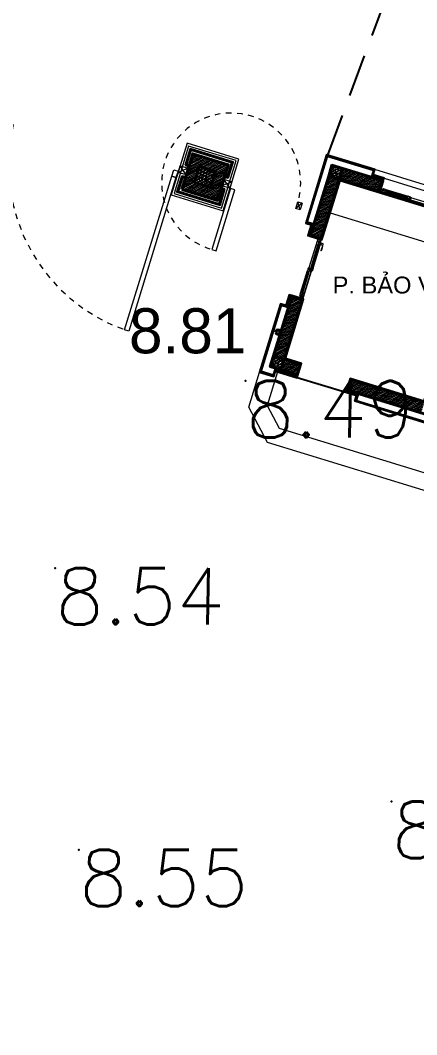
# Model space of a CAD drawing. Header units: inches. Extents: x 587740 to 588006, y 2325787 to 2326106.
# Drawn here: x 587924.65 to 587931.68, y 2326004.47 to 2326022.47 of the extents above; entities that cross this region are included whole.
import ezdxf
from ezdxf.enums import TextEntityAlignment as Align

# ---------------------------------------------------------------- set-up
doc = ezdxf.new("R2010")
doc.units = ezdxf.units.IN
doc.header["$MEASUREMENT"] = 0
doc.header["$PDSIZE"] = 0.1
doc.linetypes.add('DASHED', pattern=[1.13, 0.75, -0.38])
doc.linetypes.add('Xref Landscape 2020 05 04$0$HIDDEN', pattern=[0.375, 0.25, -0.125])
for name, color, linetype in [('diem', 8, 'Continuous'), ('Docao', 22, 'Continuous'), ('GIAOTHONG', 31, 'Continuous'), ('Xref Landscape 2020 05 04$0$CDC-E-Lighting', 2, 'Continuous'), ('Xref Landscape 2020 05 04$0$TA1-NetDaOp', 30, 'Continuous'), ('Xref MBTHANGBONGOAINHA COTE SAN VUON$0$hoan thien', 41, 'Continuous'), ('Xref MBTHANGBONGOAINHA COTE SAN VUON$0$TA1-NetDaOp', 30, 'Continuous')]:
    doc.layers.add(name, color=color, linetype=linetype)
for name, color, linetype, lineweight in [('Xref Landscape 2020 05 04$0$i_hatch', 250, 'Continuous', 5), ('Xref Landscape 2020 05 04$0$MANH', 136, 'Continuous', 5), ('Xref Landscape 2020 05 04$0$NSV - Hatch', 8, 'Continuous', 9), ('Xref Landscape 2020 05 04$0$THAY', 4, 'Continuous', 20), ('Xref Landscape 2020 05 04$0$tree', 74, 'Continuous', 13), ('Xref Landscape 2020 05 04$0$TUONG', 7, 'Continuous', 40), ('Xref MBTHANGBONGOAINHA COTE SAN VUON$0$COT VACH', 30, 'Continuous', 40), ('Xref MBTHANGBONGOAINHA COTE SAN VUON$0$i_hatch', 250, 'Continuous', 5), ('Xref MBTHANGBONGOAINHA COTE SAN VUON$0$NSV - Hatch', 8, 'Continuous', 9), ('Xref MBTHANGBONGOAINHA COTE SAN VUON$0$TUONG', 7, 'Continuous', 40), ('Xref MBTHANGBONGOAINHA COTE SAN VUON$0$Xref Mat bang thang tang ham 4 1$0$cua KT', 32, 'Continuous', 20)]:
    doc.layers.add(name, color=color, linetype=linetype, lineweight=lineweight)
doc.layers.add('Xref MBTHANGBONGOAINHA COTE SAN VUON$0$AXIS GRID$0$150 Equipments', color=7, linetype='Continuous', lineweight=13, true_color=0x3f5f7f)
doc.styles.add('VN1', font='VSSW.shx')
doc.styles.add('VNARIAL', font='txt.shx')
doc.styles.add('Xref MBTHANGBONGOAINHA COTE SAN VUON$0$Arial', font='arial.ttf')

# ---------------------------------------------------------------- blocks, each defined once
blk = doc.blocks.new('Xref Landscape 2020 05 04$0$hangrao')
at = {"layer": 'Xref Landscape 2020 05 04$0$i_hatch'}
h = blk.add_hatch(dxfattribs=at)
h.set_pattern_fill('ANSI31', color=256, scale=180)
h.set_pattern_definition([(225, (18589.80282250742, 95657.55269411113), (15.90990257669732, -15.90990257669732), [])])
h.paths.add_polyline_path([(50935.1201299197, 23693.94435996294), (51595.1201299197, 23693.94435996294), (51595.1201299197, 24354.99999838398), (50935.1201299197, 24354.99999838398)])
h.paths.add_polyline_path([(51415.1201299197, 24174.99999838398), (51115.1201299197, 24174.99999838398), (51115.1201299197, 23874.99999838398), (51415.1201299197, 23874.99999838398)], flags=16)
h = blk.add_hatch(dxfattribs=at)
h.set_pattern_fill('CHAU-01', color=256, scale=10, pattern_type=2)
h.set_pattern_definition([(49.99999999999999, (-41241.64058693606, 10140), (71.72601826007535, -6.275213498259511), [7.5, -82.5]), (355, (-41241.64058693606, 10140), (-13.8751333613, 75.21921337000119), [6, -66]), (100.4514, (-41235.66341893611, 10139.47706599999), (57.85093817140216, 68.94395420609536), [6.374019000000001, -70.1142112]), (46.18420000000002, (-41241.64058693606, 10160), (106.7241048625644, -16.55190143290181), [11.24999999999966, -123.7499999999973]), (96.6356, (-41232.74691243601, 10158.6206693), (93.46627055487033, 97.41178709004417), [9.561028799999999, -105.1713]), (351.1842, (-41241.64058693606, 10160), (93.46619451336272, 97.41186009253246), [9, -99]), (21, (-41231.64058693606, 10155), (59.69070521184616, -40.26188906653388), [7.5, -82.5]), (326.0000000000001, (-41231.64058693606, 10155), (24.33153319215817, 72.5150045046853), [6, -66]), (71.4514, (-41226.66636363606, 10151.64483939999), (84.02226285814899, 32.25304967099524), [6.374019000000001, -70.1142112]), (37.50000000000001, (-41241.64058693606, 10140), (1.215985531729067, 33.28938538313115), [0, -65.19999999999999, 0, -67, 0, -66.25]), (7.499999999999999, (-41241.64058693606, 10140), (26.30695374421486, 39.44117118823603), [0, -38.2, 0, -63.7, 0, -25.25]), (327.5, (-41263.94058693599, 10140), (53.3822436172409, -2.255487173437976), [0, -25, 0, -78, 0, -103.5]), (317.5, (-41273.94058693599, 10140), (58.31861693423862, 10.01049823323177), [0, -32.5, 0, -51.8, 0, -73.5]), (45, (-41241.64058693606, 10140), (-30.05203820042827, 30.05203820042827), []), (45, (-41241.64058693606, 10152.25), (-30.05203820042827, 30.05203820042827), [])])
h.paths.add_polyline_path([(51415.1201299197, 24174.99999838398), (51115.1201299197, 24174.99999838398), (51115.1201299197, 23874.99999838398), (51415.1201299197, 23874.99999838398)])
at = {"layer": 'Xref Landscape 2020 05 04$0$MANH'}
for points in [[(50785.12012991236, 23544.99999838398), (51745.12012991236, 23544.99999838398), (51745.12012991236, 24506.05563680502), (50785.12012991236, 24506.05563680502)], [(50825.12012991236, 23584.99999838398), (51705.12012991236, 23584.99999838398), (51705.12012991236, 24466.05563680502), (50825.12012991236, 24466.05563680502)]]:
    blk.add_lwpolyline(points, close=True, dxfattribs=at)
at = {"layer": 'Xref Landscape 2020 05 04$0$NSV - Hatch'}
for p, q in [((50935.1201299197, 23962.97456465982), (50785.12012992702, 24085.96979368711)), ((50935.12012991967, 24085.96979368708), (50785.12012992705, 23962.97456465982)), ((51745.12012991236, 23962.97456465982), (51595.12012991968, 24085.96979368711)), ((51745.12012991233, 24085.96979368708), (51595.12012991971, 23962.97456465982)), ((53044.97409007157, 23962.97456465982), (52964.97409007186, 24085.96979368711)), ((53044.97409007154, 24085.96979368708), (52964.97409007189, 23962.97456465982))]:
    blk.add_line(p, q, dxfattribs=at)
for points in [[(50775.12012991233, 23863.56550782871), (50695.12012991968, 23863.56550782871), (50695.12012991965, 23986.56073685599), (50775.12012991231, 23986.56073685596)], [(50935.1201299197, 23962.97456465982), (50785.12012992705, 23962.97456465982), (50785.12012992702, 24085.96979368711), (50935.12012991967, 24085.96979368708)], [(51745.12012991236, 23962.97456465982), (51595.12012991971, 23962.97456465982), (51595.12012991968, 24085.96979368711), (51745.12012991233, 24085.96979368708)], [(51755.12012991236, 23964.34403824923), (51755.12012991236, 22833.12060449251), (51835.08097563541, 22833.12060449251), (51835.08097563553, 23964.34403824923)], [(53044.97409007157, 23962.97456465982), (52964.97409007189, 23962.97456465982), (52964.97409007186, 24085.96979368711), (53044.97409007154, 24085.96979368708)], [(50775.12012992713, 23863.56550782869), (50775.12012992713, 21013.56550502949), (50695.12012993442, 21013.56550502949), (50695.12012993442, 23863.56550782869)]]:
    blk.add_lwpolyline(points, close=True, dxfattribs=at)
at = {"layer": 'Xref Landscape 2020 05 04$0$NSV - Hatch', "linetype": 'Xref Landscape 2020 05 04$0$HIDDEN', "ltscale": 20}
for centre, radius, start, end in [((51735.94222262868, 24066.3425998087), 1233.371104688893, 270.8909382032955, 355.1924384504803), ((50844.31012496237, 24124.79815485483), 3112.813398913209, 183.761382151042, 268.1739572657705)]:
    blk.add_arc(centre, radius, start, end, dxfattribs=at)
at = {"layer": 'Xref Landscape 2020 05 04$0$TA1-NetDaOp'}
for points in [[(51665.12012991236, 24124.99999838398), (51665.12012991236, 24426.05563680502), (50865.12012991236, 24426.05563680502), (50865.12012991236, 24124.99999838398)], [(51645.12012991236, 24124.99999838398), (51645.12012991236, 24406.05563680502), (50885.12012991236, 24406.05563680502), (50885.12012991236, 24144.99999838398)], [(50865.12012991236, 24124.99999838398), (50935.1201299197, 24124.99999838398)], [(50885.1201299197, 24144.99999838398), (50935.1201299197, 24144.99999838398)], [(51645.12012990503, 24144.99999838398), (51595.12012990503, 24144.99999838398)], [(51665.12012991236, 24124.99999838398), (51595.12012990503, 24124.99999838398)], [(50865.12012991236, 23925.00000118316), (50865.12012991236, 23624.99999838398), (51665.12012991236, 23624.99999838398), (51665.12012991236, 23925.00000118316)], [(50865.1201299197, 23925.00000118316), (50935.12012992703, 23925.00000118316)], [(50885.12012991236, 23905.00000118316), (50885.12012991236, 23644.99999838398), (51645.12012991236, 23644.99999838398), (51645.12012991236, 23925.00000118316)], [(50885.1201299197, 23905.00000118316), (50935.12012992703, 23905.00000118316)], [(51665.12012990503, 23925.00000118316), (51595.1201298977, 23925.00000118316)], [(51645.12012990503, 23905.00000118316), (51595.1201298977, 23905.00000118316)]]:
    blk.add_lwpolyline(points, dxfattribs=at)
blk.add_lwpolyline([(51415.1201299197, 24174.99999838398), (51115.1201299197, 24174.99999838398), (51115.1201299197, 23874.99999838398), (51415.1201299197, 23874.99999838398)], close=True, dxfattribs=at)
at = {"layer": 'Xref Landscape 2020 05 04$0$TUONG'}
for points in [[(50935.1201299197, 23693.94435996294), (51595.1201299197, 23693.94435996294), (51595.1201299197, 24354.99999838398), (50935.1201299197, 24354.99999838398)], [(51115.1201299197, 23874.99999838398), (51415.1201299197, 23874.99999838398), (51415.1201299197, 24174.99999838398), (51115.1201299197, 24174.99999838398)]]:
    blk.add_lwpolyline(points, close=True, dxfattribs=at)
blk = doc.blocks.new('Xref MBTHANGBONGOAINHA COTE SAN VUON$0$CA 1M')
for p, q in [((574638.481707962, -262369.5448202341), (574638.481707962, -261944.4024131245)), ((574675.481707962, -262383.544820235), (574675.481707962, -261931.9024131245)), ((574708.981707962, -261891.7546768443), (574708.981707962, -262387.081180184)), ((574652.481707962, -262893.2858410374), (574652.481707962, -262409.7717075971)), ((574684.481707962, -262842.1381047558), (574684.481707962, -262452.7811801833)), ((574721.481707962, -262856.1381047567), (574721.481707962, -262440.2811801833))]:
    blk.add_line(p, q)
at = {"ltscale": 0.5}
for p, q in [((574650.481707962, -262380.5448202341), (574650.481707962, -261933.4024131245)), ((574708.981707962, -261828.2546768443), (574650.981707962, -261828.2546768442)), ((574652.481707962, -261894.9183168941), (574652.481707962, -261905.6755257625)), ((574656.481707962, -262382.044820235), (574656.481707962, -261931.9024131245)), ((574656.481707962, -261945.9024131245), (574673.981707962, -261931.9024131245)), ((574656.481707962, -262368.0448202341), (574673.981707962, -262382.044820235)), ((574696.481707962, -262853.1381047567), (574696.481707962, -262441.7811801824)), ((574702.481707962, -262854.6381047567), (574702.481707962, -262440.2811801833)), ((574702.481707962, -262454.2811801833), (574719.981707962, -262440.2811801833)), ((574702.481707962, -262840.6381047567), (574719.981707962, -262854.6381047567)), ((574708.981707962, -262958.2858410374), (574650.981707962, -262958.2858410375))]:
    blk.add_line(p, q, dxfattribs=at)
blk.add_lwpolyline([(574627.481707962, -261928.9024131245), (574601.1398486217, -261930.4297524889, 0.3712399325599584), (574596.585125962, -261935.1026739714, 0.03984250407910334), (574598.2966776564, -262028.5027928477), (574598.2966776564, -262028.5027928477, -0.4697288830537406), (574596.1320590872, -262030.691848744), (574596.1320590872, -262030.691848744), (574589.0381153921, -262030.0712090911), (574589.0381153921, -262030.0712090911, -0.3614253353602073), (574587.2216862148, -262028.2710477229), (574587.2216862148, -262028.2710477229, -0.04869959346305372), (574587.3926742236, -261912.2608857698), (574587.3926742236, -261912.2608857698, -0.3605887333404421), (574593.7481539457, -261905.9809460392), (574593.7481539457, -261905.9809460392), (574627.481707962, -261901.9024131236)], format="xyb")
blk.add_lwpolyline([(574627.481707962, -261901.9024131236), (574627.481707962, -261928.9024131245), (574638.481707962, -261928.9024131245), (574638.481707962, -261901.9024131236)], close=True)
blk.add_lwpolyline([(574627.481707962, -261902.8546651549), (574627.481707962, -261927.9501610932)])
for points in [[(574652.481707962, -261904.1755257615), (574661.481707962, -261904.1755257615), (574662.981707962, -261902.6755257615), (574662.981707962, -261886.4024131245), (574664.4817079618, -261884.9024131236), (574673.981707962, -261884.9024131236), (574675.481707962, -261886.4024131245), (574675.481707962, -261930.4024131245), (574673.981707962, -261931.9024131245), (574651.981707962, -261931.9024131245), (574650.481707962, -261933.4024131245), (574650.481707962, -261944.4024131245), (574648.981707962, -261945.9024131245), (574639.981707962, -261945.9024131245), (574638.481707962, -261944.4024131245), (574638.481707962, -261886.4024131245), (574639.981707962, -261884.9024131236), (574649.481707962, -261884.9024131236), (574650.981707962, -261886.4024131245), (574650.981707962, -261902.6755257615)], [(574650.981707962, -261843.2546768443), (574708.981707962, -261843.2546768443), (574708.981707962, -261891.7546768443), (574707.481707962, -261893.2546768443), (574698.481707962, -261893.2546768443), (574696.981707962, -261891.7546768443), (574696.981707962, -261874.7546768443), (574695.481707962, -261873.2546768452), (574664.4817079618, -261873.2546768452), (574662.981707962, -261874.7546768443), (574662.981707962, -261891.7546768443), (574661.481707962, -261893.2546768443), (574652.481707962, -261893.2546768443), (574650.981707962, -261891.7546768443), (574650.981707962, -261843.2546768443)], [(574652.481707962, -262409.7717075971), (574661.481707962, -262409.7717075971), (574662.981707962, -262411.2717075971), (574662.981707962, -262427.5448202341), (574664.4817079618, -262429.044820235), (574673.981707962, -262429.044820235), (574675.481707962, -262427.5448202341), (574675.481707962, -262383.544820235), (574673.981707962, -262382.044820235), (574651.981707962, -262382.044820235), (574650.481707962, -262380.5448202341), (574650.481707962, -262369.544820235), (574648.981707962, -262368.0448202341), (574639.981707962, -262368.0448202341), (574638.481707962, -262369.544820235), (574638.481707962, -262427.5448202341), (574639.981707962, -262429.044820235), (574649.481707962, -262429.044820235), (574650.981707962, -262427.5448202341), (574650.981707962, -262411.2717075971)], [(574670.6817079615, -262435.2448202342), (574681.6817079615, -262435.2448202342), (574681.6817079615, -262418.2448202333), (574675.481707962, -262412.0448202341), (574675.481707962, -262429.044820235), (574664.481707962, -262429.044820235)], [(574713.7817079622, -262387.081180184), (574678.2817079623, -262387.081180184), (574678.2817079623, -262404.081180184), (574684.481707962, -262410.2811801833), (574684.481707962, -262393.2811801833), (574719.981707962, -262393.2811801833)], [(574698.481707962, -262412.5542928212), (574707.481707962, -262412.5542928212), (574708.981707962, -262411.0542928212), (574708.981707962, -262394.7811801833), (574710.481707962, -262393.2811801833), (574719.981707962, -262393.2811801833), (574721.481707962, -262394.7811801833), (574721.481707962, -262438.7811801833), (574719.981707962, -262440.2811801833), (574697.981707962, -262440.2811801833), (574696.481707962, -262441.7811801824), (574696.481707962, -262452.7811801833), (574694.981707962, -262454.2811801833), (574685.981707962, -262454.2811801833), (574684.481707962, -262452.7811801833), (574684.481707962, -262394.7811801833), (574685.981707962, -262393.2811801833), (574695.481707962, -262393.2811801833), (574696.981707962, -262394.7811801833), (574696.981707962, -262411.0542928212)], [(574650.981707962, -262943.2858410374), (574708.981707962, -262943.2858410374), (574708.981707962, -262894.7858410374), (574707.481707962, -262893.2858410374), (574698.481707962, -262893.2858410374), (574696.981707962, -262894.7858410374), (574696.981707962, -262911.7858410374), (574695.481707962, -262913.2858410365), (574664.4817079618, -262913.2858410365), (574662.981707962, -262911.7858410374), (574662.981707962, -262894.7858410374), (574661.481707962, -262893.2858410374), (574652.481707962, -262893.2858410374), (574650.981707962, -262894.7858410374), (574650.981707962, -262943.2858410374)], [(574698.481707962, -262882.3649921197), (574707.481707962, -262882.3649921197), (574708.981707962, -262883.8649921188), (574708.981707962, -262900.1381047558), (574710.481707962, -262901.6381047567), (574719.981707962, -262901.6381047567), (574721.481707962, -262900.1381047558), (574721.481707962, -262856.1381047567), (574719.981707962, -262854.6381047567), (574697.981707962, -262854.6381047567), (574696.481707962, -262853.1381047567), (574696.481707962, -262842.1381047567), (574694.981707962, -262840.6381047567), (574685.981707962, -262840.6381047567), (574684.481707962, -262842.1381047567), (574684.481707962, -262900.1381047558), (574685.981707962, -262901.6381047567), (574695.481707962, -262901.6381047567), (574696.981707962, -262900.1381047558), (574696.981707962, -262883.8649921188)]]:
    blk.add_lwpolyline(points, close=True, dxfattribs=at)

msp = doc.modelspace()

# ---------------------------------------------------------------- hatches: boundary and pattern name
at = {"layer": 'Xref Landscape 2020 05 04$0$tree'}
h = msp.add_hatch(dxfattribs=at)
h.set_pattern_fill('CROSS', color=256, scale=499.9999999999999, angle=180)
h.set_pattern_definition([(162.9448453374998, (587837.162505679, 2326033.805722693), (-0.1561643684962271, -0.08284136481517426), [0.06249999317998287, -0.1874999795399486]), (252.9448453374999, (587837.1417953484, 2326033.844763791), (0.08284132217713897, -0.1561643911146509), [0.0625000102445483, -0.1875000307336449])])
edge = h.paths.add_edge_path(flags=16)
edge.add_line((587933.496445618, 2325986.35498537), (587931.8276130816, 2325980.915214358))
edge.add_line((587931.8276130816, 2325980.915214358), (587930.3580623056, 2325981.366048436))
edge.add_ellipse((587919.3756955441, 2325978.903807017), major_axis=(7.958487593634982, 7.95848759363498), ratio=0.9999998471766518, start_angle=327.6367182306451, end_angle=332.3597349387829)
edge.add_line((587930.1180325403, 2325982.261963279), (587931.5563033667, 2325986.950189196))
edge.add_line((587931.5563033667, 2325986.950189196), (587933.496445618, 2325986.35498537))
h.paths.add_polyline_path([(587925.0968971006, 2325994.245510424), (587923.7213567516, 2325989.761762442), (587923.4203614878, 2325989.854102853), (587924.7959018367, 2325994.337850834)], flags=0)
h.paths.add_polyline_path([(587925.0968971006, 2325994.245510424), (587923.7213567516, 2325989.761762442), (587923.4203614878, 2325989.854102853), (587924.7959018367, 2325994.337850834)], flags=16)
h.paths.add_polyline_path([(587925.0956477856, 2325994.244847693), (587923.720694021, 2325989.763011757), (587923.4206547799, 2325989.855058876), (587924.7956085445, 2325994.336894811)], flags=0)
edge = h.paths.add_edge_path()
edge.add_line((587912.1738291613, 2325969.015545404), (587913.0844761078, 2325967.298882485))
edge.add_line((587913.0844761078, 2325967.298882485), (587916.1213285244, 2325977.501622878))
edge.add_line((587916.1213285244, 2325977.501622878), (587918.7025899836, 2325976.709734194))
edge.add_ellipse((587919.3756955488, 2325978.903807033), major_axis=(0.6731934940453421, 2.19404586276353), ratio=0.9999997269055262, start_angle=180.0022961777678, end_angle=360.0022961777678)
edge.add_line((587920.0488011141, 2325981.097879873), (587918.5191646938, 2325981.567147241))
edge.add_line((587918.5191646938, 2325981.567147241), (587918.5528932951, 2325981.677089889))
edge.add_line((587918.5528932951, 2325981.677089889), (587917.4163503478, 2325981.827993884))
edge.add_line((587917.4163503478, 2325981.827993884), (587916.3231439968, 2325981.248074745))
edge.add_line((587916.3231439968, 2325981.248074745), (587912.1738291613, 2325969.015545404))
h.paths.add_polyline_path([(587922.8925407544, 2325958.510777684), (587924.2754182277, 2325959.341733862)])
edge = h.paths.add_edge_path()
edge.add_line((587924.3664494295, 2325963.803763082), (587924.3759814255, 2325963.83483383))
edge.add_line((587924.3759814255, 2325963.83483383), (587926.7708184463, 2325963.100137107))
edge.add_line((587926.7708184463, 2325963.100137107), (587942.1794455627, 2326013.326508713))
edge.add_line((587942.1794455627, 2326013.326508713), (587942.20120045, 2326013.436201926))
edge.add_line((587942.20120045, 2326013.436201926), (587941.8342729026, 2326013.241293373))
edge.add_line((587941.8342729026, 2326013.241293373), (587941.5881010914, 2326012.438865177))
edge.add_line((587941.5881010914, 2326012.438865177), (587941.3299749341, 2326012.518054008))
edge.add_line((587941.3299749341, 2326012.518054008), (587941.3446395434, 2326012.565855159))
edge.add_line((587941.3446395434, 2326012.565855159), (587936.9756159446, 2326013.906201297))
edge.add_line((587936.9756159446, 2326013.906201297), (587936.6529879393, 2326012.854578002))
edge.add_line((587936.6529879393, 2326012.854578002), (587940.8993280744, 2326011.551869174))
edge.add_line((587940.8993280744, 2326011.551869174), (587937.4205311006, 2326000.223651589))
edge.add_line((587937.4205311006, 2326000.223651589), (587934.4780209664, 2326001.126896938))
edge.add_line((587934.4780209664, 2326001.126896938), (587933.9732731783, 2325999.482256306))
edge.add_line((587933.9732731783, 2325999.482256306), (587937.0809509993, 2325998.529053688))
edge.add_line((587937.0809509993, 2325998.529053688), (587933.5028374066, 2325986.865534613))
edge.add_line((587933.5028374066, 2325986.865534613), (587923.7508579167, 2325989.857341997))
edge.add_line((587923.7508579167, 2325989.857341997), (587927.3291074988, 2326001.520759972))
edge.add_line((587927.3291074988, 2326001.520759972), (587930.4360895952, 2326000.567585309))
edge.add_line((587930.4360895952, 2326000.567585309), (587930.9249711419, 2326002.160953574))
edge.add_line((587930.9249711419, 2326002.160953574), (587925.4572736521, 2326003.841835172))
edge.add_ellipse((587925.0254711204, 2326003.448700138), major_axis=(0.1717195903998069, 0.5581406742862614), ratio=0.9999997264209434, start_angle=-30.58245307929222, end_angle=120.6746004978885)
edge.add_line((587924.4578216937, 2326003.311650437), (587920.7330109417, 2325991.170158039))
edge.add_ellipse((587921.2850568302, 2325990.707868628), major_axis=(0.211308967895119, 0.6883421562273057), ratio=0.999999726329428, start_angle=67.12238984308655, end_angle=182.9276508602818)
edge.add_line((587921.1091806648, 2325990.009632294), (587921.1470626736, 2325990.1331135))
edge.add_line((587921.1470626736, 2325990.1331135), (587922.6766990654, 2325989.663846072))
edge.add_ellipse((587919.4008884109, 2325978.928843716), major_axis=(3.29189572277584, 10.73008078117425), ratio=0.9999997269551517, start_angle=240.12128554492898, end_angle=360.08587030369955, ccw=False)
edge.add_line((587927.0648350981, 2325970.729143693), (587928.5623885584, 2325970.26971885))
edge.add_line((587928.5623885584, 2325970.26971885), (587927.9083469852, 2325968.137787507))
edge.add_line((587927.9083469852, 2325968.137787507), (587925.7764162244, 2325968.791828902))
edge.add_line((587925.7764162244, 2325968.791828902), (587926.1389789016, 2325969.973647867))
edge.add_ellipse((587919.3622888366, 2325978.656876476), major_axis=(3.229590466084399, 10.53051647375628), ratio=0.9999997269673871, start_angle=180.2053218711778, end_angle=235.0198936791072, ccw=False)
edge.add_line((587916.1704555715, 2325968.11485427), (587915.787885194, 2325968.231755595))
edge.add_line((587915.787885194, 2325968.231755595), (587913.4934305636, 2325968.935656648))
edge.add_line((587913.4934305636, 2325968.935656648), (587913.0631715582, 2325967.33941338))
edge.add_line((587913.0631715582, 2325967.33941338), (587924.3664494295, 2325963.803763082))
h.paths.add_polyline_path([(587924.4671843193, 2325963.791164274), (587926.7664190636, 2325963.085796761), (587926.7912124865, 2325963.166614063), (587924.4919777422, 2325963.871981576)])
h.paths.add_polyline_path([(587924.393861273, 2325963.552158518), (587926.6930960172, 2325962.846791005), (587926.7077606265, 2325962.894592157), (587924.4085258822, 2325963.59995967)])
h.paths.add_polyline_path([(587926.5546622735, 2325962.395548685), (587926.5144811356, 2325962.264573177), (587926.3057863184, 2325961.584305989)])
at = {"layer": 'Xref MBTHANGBONGOAINHA COTE SAN VUON$0$i_hatch'}
h = msp.add_hatch(dxfattribs=at)
h.set_pattern_fill('ANSI31', color=256, scale=180)
h.set_pattern_definition([(27.94485315932025, (587837.259802538, 2326034.126283699), (-0.01054397892130461, 0.01987648198866682), [])])
h.paths.add_polyline_path([(587932.7972992349, 2326018.885649935), (587932.9885037874, 2326018.826991514), (587932.0103743494, 2326015.638654729), (587931.8191697969, 2326015.69731315)])
h.paths.add_polyline_path([(587929.3335106139, 2326016.459872624), (587929.6203174427, 2326016.371884992), (587929.5616590056, 2326016.180680388), (587929.2748521769, 2326016.268668019)])
h.paths.add_polyline_path([(587929.8941541724, 2326018.628318247), (587929.9897564487, 2326018.598989036), (587930.3116400519, 2326019.648209408), (587930.1204354994, 2326019.706867829), (587929.7985518961, 2326018.657647457)])
h.paths.add_polyline_path([(587931.0388148237, 2326019.529724139), (587931.0681440423, 2326019.625326442), (587930.3702984889, 2326019.839414013), (587930.3116400519, 2326019.648209408), (587931.0094856053, 2326019.434121837)])
h.paths.add_polyline_path([(587932.1580099919, 2326019.290973442), (587932.1286807732, 2326019.195371139), (587932.0993515548, 2326019.099768837), (587932.7972992349, 2326018.885649935), (587932.8559576719, 2326019.07685454)])
h.paths.add_polyline_path([(587929.6553942172, 2326017.509092996), (587929.4641896647, 2326017.567751417), (587929.1423060613, 2326016.518531045), (587929.3335106139, 2326016.459872624)])
h.paths.add_polyline_path([(587930.509418612, 2326016.099123335), (587930.450760175, 2326015.90791873), (587931.7605113599, 2326015.506108546), (587931.8191697969, 2326015.69731315)])
h = msp.add_hatch(dxfattribs=at)
h.set_pattern_fill('CHAU-01', color=256, scale=10, pattern_type=2)
h.set_pattern_definition([(32.94485304048898, (587849.5750084096, 2326033.695381322), (0.06673123505401891, -0.02703592347605121), [0.007500000383265773, -0.08250000421592346]), (337.9448439792548, (587849.5750084096, 2326033.695381322), (0.008796264135245589, 0.07598076688121318), [0.005999999357722314, -0.06599999293494546]), (83.3962425468023, (587849.5805693459, 2326033.693128329), (0.07552753672573115, 0.04894478412331183), [0.006374019987515398, -0.07011422206266969]), (29.1290531526386, (587849.5808742533, 2326033.714501782), (0.09717613023496129, -0.04712533624669027), [0.01125000037167444, -0.1237500040884196]), (79.5804435419187, (587849.5889722616, 2326033.710574666), (0.1179259981018358, 0.06571499198368977), [0.009561030332317536, -0.1051713168554903]), (334.1290429683048, (587849.5808742533, 2326033.714501782), (0.1179259468154829, 0.06571508407812321), [0.008999999075634804, -0.09899998983198297]), (3.944850571319768, (587849.58896802, 2326033.706788746), (0.04525717547607254, -0.05599810551836879), [0.007499999444585292, -0.08249999389043822]), (308.9448380852338, (587849.58896802, 2326033.706788746), (0.04452958371943847, 0.06218976727896715), [0.005999999857537607, -0.06599999843291365]), (54.39625005537896, (587849.5927394483, 2326033.702122235), (0.08978676328523699, 0.006191591713475286), [0.006374019868674651, -0.07011422075542144]), (20.44485289279841, (587849.5750084096, 2326033.695381322), (0.0109260264329641, 0.03146877991524712), [0, -0.06519999948251934, 0, -0.06699999946823308, 0, -0.0662499994741857]), (350.4448473619361, (587849.5750084096, 2326033.695381322), (0.03671783388424991, 0.02999104589342325), [0, -0.03819999600929997, 0, -0.06369999334535104, 0, -0.02524999736216818]), (310.4448382485226, (587849.553689102, 2326033.701921736), (0.05037312325976979, -0.01781288827819836), [0, -0.02499999924254704, 0, -0.07799999763674674, 0, -0.1034999968641447]), (300.4448375454436, (587849.5441288743, 2326033.704854657), (0.05868992618046227, -0.007534123143002167), [0, -0.03250000050368695, 0, -0.0518000008027995, 0, -0.0735000011391074]), (27.94485315932025, (587849.5750084096, 2326033.695381322), (-0.01991640462913093, 0.03754446597859289), []), (27.94485315932025, (587849.5786012389, 2326033.707092604), (-0.01991640462913093, 0.03754446597859289), [])])
h.paths.add_polyline_path([(587930.1790939363, 2326019.898072434), (587930.3702984889, 2326019.839414013), (587930.3116400519, 2326019.648209408), (587930.1204354994, 2326019.706867829)])
h = msp.add_hatch(dxfattribs=at)
h.set_pattern_fill('CHAU-01', color=256, scale=10, pattern_type=2)
h.set_pattern_definition([(32.94485304048898, (587848.5382205346, 2326030.315839933), (0.06673123505401891, -0.02703592347605121), [0.007500000383265773, -0.08250000421592346]), (337.9448439792548, (587848.5382205346, 2326030.315839933), (0.008796264135245589, 0.07598076688121318), [0.005999999357722314, -0.06599999293494546]), (83.3962425468023, (587848.5437814707, 2326030.31358694), (0.07552753672573115, 0.04894478412331183), [0.006374019987515398, -0.07011422206266969]), (29.1290531526386, (587848.5440863783, 2326030.334960393), (0.09717613023496129, -0.04712533624669027), [0.01125000037167444, -0.1237500040884196]), (79.5804435419187, (587848.5521843866, 2326030.331033277), (0.1179259981018358, 0.06571499198368977), [0.009561030332317536, -0.1051713168554903]), (334.1290429683048, (587848.5440863783, 2326030.334960393), (0.1179259468154829, 0.06571508407812321), [0.008999999075634804, -0.09899998983198297]), (3.944850571319768, (587848.5521801449, 2326030.327247357), (0.04525717547607254, -0.05599810551836879), [0.007499999444585292, -0.08249999389043822]), (308.9448380852338, (587848.5521801449, 2326030.327247357), (0.04452958371943847, 0.06218976727896715), [0.005999999857537607, -0.06599999843291365]), (54.39625005537896, (587848.5559515733, 2326030.322580846), (0.08978676328523699, 0.006191591713475286), [0.006374019868674651, -0.07011422075542144]), (20.44485289279841, (587848.5382205346, 2326030.315839933), (0.0109260264329641, 0.03146877991524712), [0, -0.06519999948251934, 0, -0.06699999946823308, 0, -0.0662499994741857]), (350.4448473619361, (587848.5382205346, 2326030.315839933), (0.03671783388424991, 0.02999104589342325), [0, -0.03819999600929997, 0, -0.06369999334535104, 0, -0.02524999736216818]), (310.4448382485226, (587848.516901227, 2326030.322380347), (0.05037312325976979, -0.01781288827819836), [0, -0.02499999924254704, 0, -0.07799999763674674, 0, -0.1034999968641447]), (300.4448375454436, (587848.5073409993, 2326030.325313268), (0.05868992618046227, -0.007534123143002167), [0, -0.03250000050368695, 0, -0.0518000008027995, 0, -0.0735000011391074]), (27.94485315932025, (587848.5382205346, 2326030.315839933), (-0.01991640462913093, 0.03754446597859289), []), (27.94485315932025, (587848.5418133639, 2326030.327551214), (-0.01991640462913093, 0.03754446597859289), [])])
h.paths.add_polyline_path([(587929.1423060613, 2326016.518531045), (587929.3335106139, 2326016.459872624), (587929.2748521769, 2326016.268668019), (587929.0836476244, 2326016.32732644)])

# ---------------------------------------------------------------- linework, layer by layer
at = {"layer": 'diem'}
for p in [(587928.648, 2326016.071, 8.492), (587925.271, 2326012.752, 8.535), (587931.233, 2326008.609, 8.591), (587925.692, 2326007.756, 8.55)]:
    msp.add_point(p, dxfattribs=at)
at = {"layer": 'GIAOTHONG', "linetype": 'DASHED'}
msp.add_lwpolyline([(587930.103584919, 2326020.078137401), (587931.801, 2326024.66), (587932.634, 2326025.777), (587934.271, 2326026.25), (587934.5170946749, 2326026.312511127)], dxfattribs=at)
at = {"layer": 'Xref Landscape 2020 05 04$0$THAY'}
for points in [[(587933.6388075523, 2325999.585043757), (587934.2459226709, 2326001.564021886), (587937.1902670929, 2326000.660745304), (587940.5044687878, 2326011.463805476), (587931.656956129, 2326014.178077264), (587929.0369757516, 2326014.981844277), (587928.7056104629, 2326015.606501841), (587928.8962504105, 2326016.227916895)], [(587929.2123864578, 2326016.235531566), (587929.028862972, 2326015.637313521), (587929.2437626855, 2326015.232205513), (587936.4911128372, 2326013.008837341)], [(587929.3701302137, 2326016.187138368), (587930.2305507001, 2326015.923175474)]]:
    msp.add_lwpolyline(points, dxfattribs=at)
at = {"layer": 'Xref MBTHANGBONGOAINHA COTE SAN VUON$0$AXIS GRID$0$150 Equipments'}
msp.add_lwpolyline([(587930.1456056994, 2326019.055855867), (587931.9189768608, 2326018.511814678), (587932.0949521719, 2326019.085428492), (587930.3215810106, 2326019.629469682)], close=True, dxfattribs=at)
at = {"layer": 'Xref MBTHANGBONGOAINHA COTE SAN VUON$0$COT VACH'}
for points in [[(587930.1204354994, 2326019.706867829), (587930.3116400519, 2326019.648209408), (587930.3702984889, 2326019.839414013), (587930.1790939363, 2326019.898072434)], [(587929.0836476244, 2326016.32732644), (587929.2748521769, 2326016.268668019), (587929.3335106139, 2326016.459872624), (587929.1423060613, 2326016.518531045)]]:
    msp.add_lwpolyline(points, close=True, dxfattribs=at)
at = {"layer": 'Xref MBTHANGBONGOAINHA COTE SAN VUON$0$COT VACH', "extrusion": (0, 0, -1)}
msp.add_circle((-587929.2216591212, 2326016.939208825), 0.03799999585342959, dxfattribs=at)
at = {"layer": 'Xref MBTHANGBONGOAINHA COTE SAN VUON$0$hoan thien', "ltscale": 200}
msp.add_line((587930.4217552526, 2326015.864517053), (587929.5613347662, 2326016.128479947), dxfattribs=at)
msp.add_lwpolyline([(587931.0872644976, 2326019.6194606), (587931.1019291069, 2326019.667261751), (587930.9107245543, 2326019.725920172), (587930.9400537728, 2326019.821522474), (587930.0844644636, 2326020.084003243), (587929.7127211888, 2326018.872258957), (587929.808323465, 2326018.842929746), (587929.7496650281, 2326018.651725142), (587929.7926860524, 2326018.638526997), (587929.7985518961, 2326018.657647457), (587929.774651327, 2326018.66497976), (587929.833309764, 2326018.856184365), (587929.7377074878, 2326018.885513575), (587930.0977190752, 2326020.05901694), (587930.9150674739, 2326019.808267856), (587930.8857382553, 2326019.712665554), (587931.0769428079, 2326019.654007133), (587931.0681440424, 2326019.625326442)], close=True, dxfattribs=at)
at = {"layer": 'Xref MBTHANGBONGOAINHA COTE SAN VUON$0$hoan thien'}
for points in [[(587929.7926860524, 2326018.638526997), (587929.9982309464, 2326018.575469194), (587930.0202232901, 2326018.647156024), (587930.3215810106, 2326019.629469682), (587932.7785595106, 2326018.875708971), (587931.8092288382, 2326015.716052877), (587930.4994776533, 2326016.117863061), (587930.4255229358, 2326015.876798293)], [(587929.5759993471, 2326016.176281006), (587929.6390571669, 2326016.381825956), (587929.3522503382, 2326016.469813588), (587929.6756004023, 2326017.523814075), (587929.4700555083, 2326017.586871877)], [(587932.0951193268, 2326015.403456309), (587932.0511255274, 2326015.260052948), (587930.5836305866, 2326015.710256329), (587930.6129598052, 2326015.805858632), (587930.4217552526, 2326015.864517053), (587930.4364198336, 2326015.912318111), (587930.4555402888, 2326015.906452269), (587930.4467415515, 2326015.877771671), (587930.637946104, 2326015.81911325), (587930.6086168856, 2326015.723510948), (587932.0378709158, 2326015.28503925), (587932.0759988716, 2326015.409322151)]]:
    msp.add_lwpolyline(points, dxfattribs=at)
at = {"layer": 'Xref MBTHANGBONGOAINHA COTE SAN VUON$0$hoan thien', "ltscale": 200}
for points in [[(587931.0872644975, 2326019.619460599), (587931.0242066777, 2326019.41391565)], [(587929.4641896647, 2326017.567751417), (587929.4700555083, 2326017.586871877), (587929.4222543702, 2326017.601536483), (587929.3635959332, 2326017.410331878), (587929.2679936569, 2326017.439661088), (587928.8962504105, 2326016.227916895), (587929.1495964426, 2326016.150194487), (587929.1789256611, 2326016.245796789), (587929.5613347662, 2326016.128479947), (587929.5759993471, 2326016.176281006), (587929.5568788919, 2326016.182146848), (587929.5480801546, 2326016.15346625), (587929.1656710495, 2326016.270783092), (587929.1363418311, 2326016.17518079), (587928.9212367095, 2326016.241171513), (587929.2812482684, 2326017.414674786), (587929.3768505447, 2326017.385345575), (587929.4355089818, 2326017.57655018), (587929.4641896647, 2326017.567751417)]]:
    msp.add_lwpolyline(points, dxfattribs=at)
at = {"layer": 'Xref MBTHANGBONGOAINHA COTE SAN VUON$0$i_hatch'}
for points in [[(587932.3741900437, 2326019.381552985), (587930.9400537728, 2326019.821522474)], [(587931.1019291069, 2326019.667261751), (587932.1536562726, 2326019.344609104)]]:
    msp.add_lwpolyline(points, dxfattribs=at)
at = {"layer": 'Xref MBTHANGBONGOAINHA COTE SAN VUON$0$NSV - Hatch'}
msp.add_line((587932.0576759101, 2326019.112554241), (587931.0094856053, 2326019.434121837), dxfattribs=at)
msp.add_lwpolyline([(587930.3116400519, 2326019.648209408), (587929.3335106139, 2326016.459872624)], dxfattribs=at)
at = {"layer": 'Xref MBTHANGBONGOAINHA COTE SAN VUON$0$TA1-NetDaOp'}
msp.add_line((587929.1744697868, 2326016.29946369), (587929.1935902421, 2326016.293597848), dxfattribs=at)
at = {"layer": 'Xref MBTHANGBONGOAINHA COTE SAN VUON$0$TUONG'}
for p, q in [((587931.0681440424, 2326019.625326442), (587930.370298489, 2326019.839414014)), ((587931.0388148237, 2326019.529724139), (587931.0094856053, 2326019.434121837)), ((587929.8941541724, 2326018.628318247), (587929.7985518961, 2326018.657647457)), ((587929.559791941, 2326017.538422206), (587929.4641896647, 2326017.567751417)), ((587929.2748521769, 2326016.268668019), (587929.5616590057, 2326016.180680388))]:
    msp.add_line(p, q, dxfattribs=at)
for points in [[(587929.7985518961, 2326018.657647457), (587930.1204354994, 2326019.706867829)], [(587929.8941541724, 2326018.628318247), (587929.9897564487, 2326018.598989036), (587930.3116400519, 2326019.648209408), (587932.7972992349, 2326018.885649935)], [(587931.0388148237, 2326019.529724139), (587931.0388148237, 2326019.529724139), (587931.0681440424, 2326019.625326442)], [(587929.2748521769, 2326016.268668019), (587929.0836476244, 2326016.32732644), (587929.4641896647, 2326017.567751417)], [(587929.559791941, 2326017.538422206), (587929.6553942172, 2326017.509092996), (587929.3335106139, 2326016.459872624), (587929.6203174427, 2326016.371884992)], [(587929.5616590057, 2326016.180680388), (587929.6203174427, 2326016.371884992)], [(587930.450760175, 2326015.90791873), (587930.509418612, 2326016.099123335)], [(587930.509418612, 2326016.099123335), (587931.8191697969, 2326015.69731315)], [(587931.9517159124, 2326015.447450125), (587930.450760175, 2326015.90791873)]]:
    msp.add_lwpolyline(points, dxfattribs=at)

# ---------------------------------------------------------------- block references
at = {"layer": 'Xref Landscape 2020 05 04$0$CDC-E-Lighting', "xscale": 0.0009999998908797264, "yscale": 0.001000000163912773, "zscale": 0.0009999999999989416, "rotation": 342.9448453374998}
msp.add_blockref('Xref Landscape 2020 05 04$0$hangrao', (587871.8719234001, 2326011.756039764), dxfattribs=at)
msp.add_blockref('Xref Landscape 2020 05 04$0$hangrao', (587871.8719234001, 2326011.756039764), dxfattribs=at)
at = {"layer": 'Xref MBTHANGBONGOAINHA COTE SAN VUON$0$Xref Mat bang thang tang ham 4 1$0$cua KT', "extrusion": (0, 0, -1), "zscale": -0.0009999999999989416}
for p, xscale, yscale, rotation in [((-588013.8677304256, 2325392.929497027), 0.001000000258910554, 0.0009999996982514858, 107.055155170405), ((-588556.1608461087, 2326100.367159181), 0.0009999998908797264, 0.001000000163912773, 17.05515466250016)]:
    msp.add_blockref('Xref MBTHANGBONGOAINHA COTE SAN VUON$0$CA 1M', p, dxfattribs=dict(at, xscale=xscale, yscale=yscale, rotation=rotation))

# ---------------------------------------------------------------- texts
at = {"layer": 'DEFPOINTS', "color": 6, "insert": (587930.1908168552, 2326017.923284399), "char_height": 0.2999999672639178, "width": 7.579779927773967, "attachment_point": 1, "style": 'Xref MBTHANGBONGOAINHA COTE SAN VUON$0$Arial'}
msp.add_mtext('P. BẢO VỆ', dxfattribs=at)
at = {"layer": 'Docao', "style": 'VN1'}
msp.add_text('8.81', height=0.800049, dxfattribs=at).set_placement((587926.579898515, 2326016.561725115))
at = {"layer": 'Docao', "style": 'VNARIAL', "oblique": 1}
for s, p in [('8.49', (587928.648, 2326016.071, 8.492)), ('8.54', (587925.271, 2326012.752, 8.535)), ('8.59', (587931.233, 2326008.609, 8.591)), ('8.55', (587925.692, 2326007.756, 8.55))]:
    msp.add_text(s, height=1, dxfattribs=at).set_placement(p, align=Align.TOP_LEFT)

doc.saveas('drawing.dxf')
